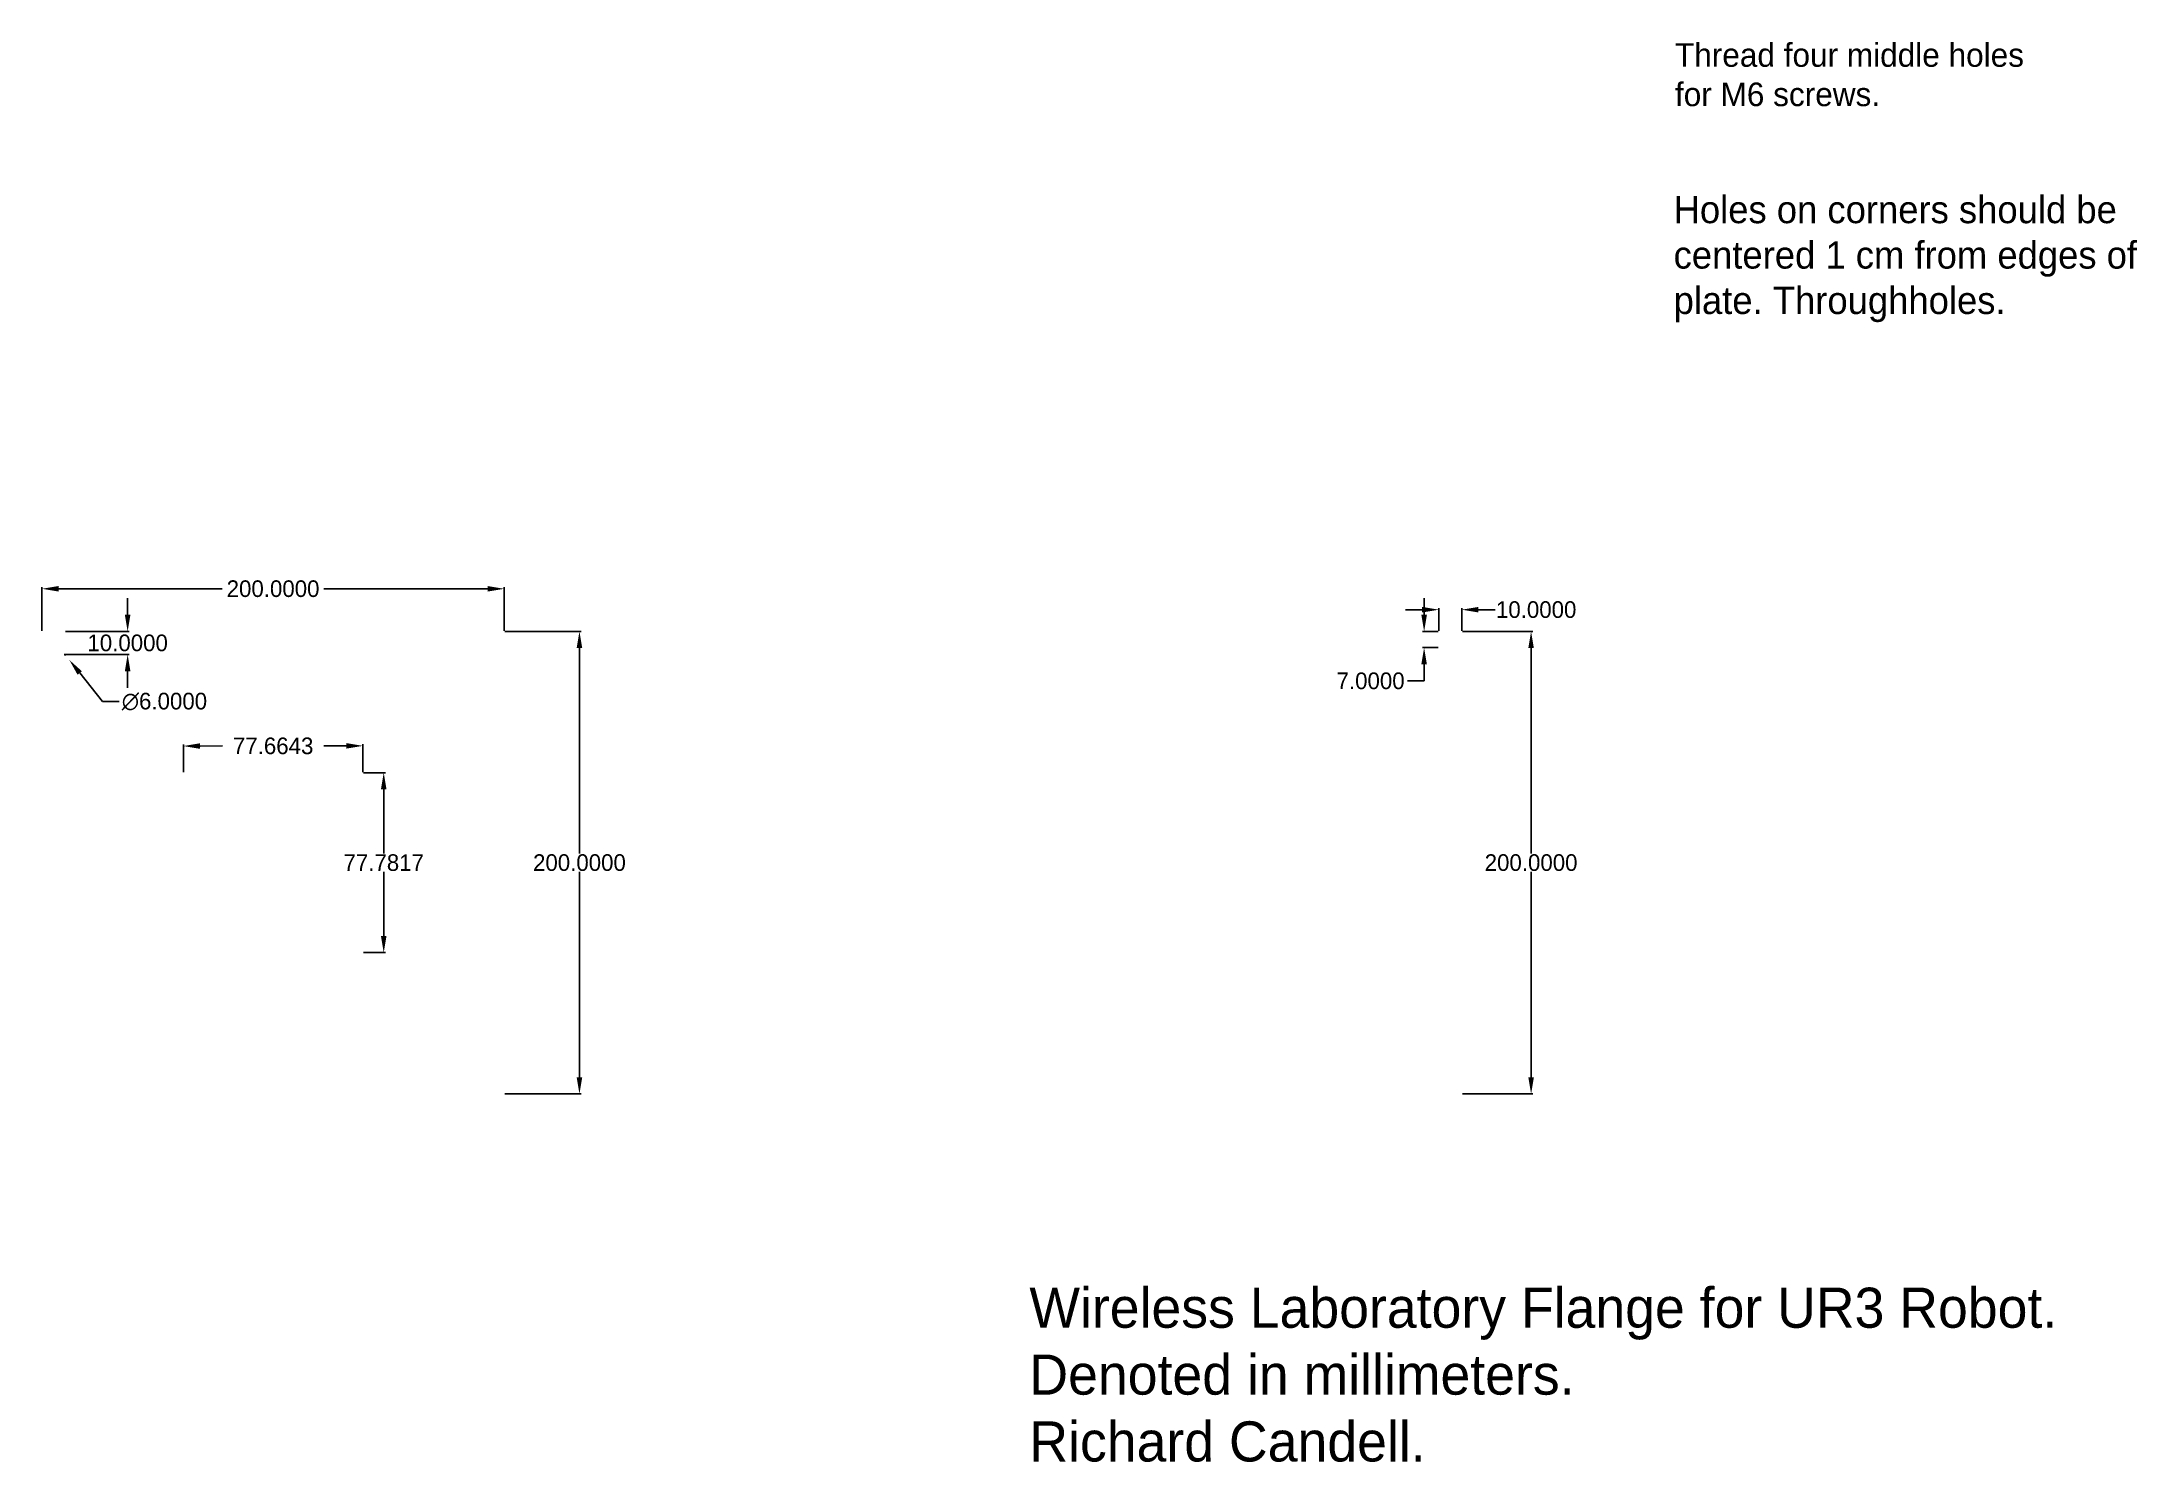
# Paper-space layout 'Layout1' of a CAD drawing. Header units: millimetres. Extents: x 49 to 276, y 6 to 160.
import ezdxf

# ---------------------------------------------------------------- set-up
doc = ezdxf.new("R2010")
doc.units = ezdxf.units.MM
doc.dimstyles.get("Standard").update_dxf_attribs({"dimtxt": 0.18, "dimasz": 0.18, "dimexe": 0.18, "dimexo": 0.0625, "dimgap": 0.09, "dimtad": 0, "dimtih": 1, "dimtoh": 1, "dimdec": 4, "dimzin": 0, "dimdsep": 46, "dimtxsty": 'Standard', "dimcen": 0.09, "dimadec": 0, "dimazin": 0, "dimtfac": 1, "dimtdec": 4, "dimtofl": 0, "dimtmove": 0, "dimatfit": 3, "dimfxl": 1, "dimtolj": 1, "dimtzin": 0, "dimarcsym": 0})

# ---------------------------------------------------------------- blocks, each defined once
blk = doc.blocks.new('*D32')
at = {"color": 0, "lineweight": -2, "transparency": 16777216}
for p, q in [((49.23, 96.09), (49.23, 100.82)), ((51.03, 100.64), (68.74, 100.64)), ((97.43, 100.64), (79.72, 100.64)), ((99.23, 96.09), (99.23, 100.82))]:
    blk.add_line(p, q, dxfattribs=at)
at = {"color": 0, "transparency": 16777216}
for points in [[(51.03, 100.94), (51.03, 100.34), (49.23, 100.64)], [(97.43, 100.94), (97.43, 100.34), (99.23, 100.64)]]:
    blk.add_solid(points, dxfattribs=at)
at = {"layer": 'Defpoints', "color": 0, "transparency": 16777216}
for p in [(49.23, 100.64), (49.23, 96.03), (99.23, 96.03)]:
    blk.add_point(p, dxfattribs=at)
at = {"color": 0, "transparency": 16777216, "insert": (74.23, 100.64), "char_height": 1.8, "attachment_point": 5}
blk.add_mtext('\\A1;200.0000', dxfattribs=at)
blk = doc.blocks.new('*D33')
at = {"color": 0, "lineweight": -2, "transparency": 16777216}
for p, q in [((99.29, 96.03), (107.55, 96.03)), ((107.37, 94.23), (107.37, 72.02)), ((107.37, 47.83), (107.37, 70.04)), ((99.29, 46.03), (107.55, 46.03))]:
    blk.add_line(p, q, dxfattribs=at)
at = {"color": 0, "transparency": 16777216}
for points in [[(107.07, 94.23), (107.67, 94.23), (107.37, 96.03)], [(107.07, 47.83), (107.67, 47.83), (107.37, 46.03)]]:
    blk.add_solid(points, dxfattribs=at)
at = {"layer": 'Defpoints', "color": 0, "transparency": 16777216}
for p in [(99.23, 96.03), (107.37, 96.03), (99.23, 46.03)]:
    blk.add_point(p, dxfattribs=at)
at = {"color": 0, "transparency": 16777216, "insert": (107.37, 71.03), "char_height": 1.8, "attachment_point": 5}
blk.add_mtext('\\A1;200.0000', dxfattribs=at)
blk = doc.blocks.new('*D34')
at = {"color": 0, "lineweight": -2, "transparency": 16777216}
for p, q in [((64.53, 80.8), (64.53, 83.82)), ((66.33, 83.64), (68.75, 83.65)), ((82.14, 83.66), (79.73, 83.66)), ((83.95, 80.82), (83.94, 83.84))]:
    blk.add_line(p, q, dxfattribs=at)
at = {"color": 0, "transparency": 16777216}
for points in [[(66.33, 83.94), (66.33, 83.34), (64.53, 83.64)], [(82.14, 83.96), (82.15, 83.36), (83.94, 83.66)]]:
    blk.add_solid(points, dxfattribs=at)
at = {"layer": 'Defpoints', "color": 0, "transparency": 16777216}
for p in [(83.94, 83.66), (64.53, 80.73), (83.95, 80.76)]:
    blk.add_point(p, dxfattribs=at)
at = {"color": 0, "transparency": 16777216, "insert": (74.24, 83.65), "char_height": 1.8, "attachment_point": 5}
blk.add_mtext('\\A1;77.6643', dxfattribs=at)
blk = doc.blocks.new('*D35')
at = {"color": 0, "lineweight": -2, "transparency": 16777216}
for p, q in [((84.01, 80.76), (86.38, 80.76)), ((86.2, 78.96), (86.2, 72.02)), ((86.2, 63.11), (86.2, 70.04)), ((84.01, 61.31), (86.38, 61.31))]:
    blk.add_line(p, q, dxfattribs=at)
at = {"color": 0, "transparency": 16777216}
for points in [[(85.9, 78.96), (86.5, 78.96), (86.2, 80.76)], [(85.9, 63.11), (86.5, 63.11), (86.2, 61.31)]]:
    blk.add_solid(points, dxfattribs=at)
at = {"layer": 'Defpoints', "color": 0, "transparency": 16777216}
for p in [(83.95, 80.76), (83.95, 61.31), (86.2, 61.31)]:
    blk.add_point(p, dxfattribs=at)
at = {"color": 0, "transparency": 16777216, "insert": (86.2, 71.03), "char_height": 1.8, "attachment_point": 5}
blk.add_mtext('\\A1;77.7817', dxfattribs=at)
blk = doc.blocks.new('*D36')
at = {"color": 0, "lineweight": -2, "transparency": 16777216}
for p, q in [((58.5, 97.83), (58.5, 99.63)), ((51.79, 96.03), (58.68, 96.03)), ((51.79, 93.53), (58.68, 93.53)), ((58.5, 91.73), (58.5, 89.93))]:
    blk.add_line(p, q, dxfattribs=at)
at = {"color": 0, "transparency": 16777216}
for points in [[(58.2, 97.83), (58.8, 97.83), (58.5, 96.03)], [(58.2, 91.73), (58.8, 91.73), (58.5, 93.53)]]:
    blk.add_solid(points, dxfattribs=at)
at = {"layer": 'Defpoints', "color": 0, "transparency": 16777216}
for p in [(51.73, 96.03), (58.5, 96.03), (51.73, 93.53)]:
    blk.add_point(p, dxfattribs=at)
at = {"color": 0, "transparency": 16777216, "insert": (58.5, 94.78), "char_height": 1.8, "attachment_point": 5}
blk.add_mtext('\\A1;10.0000', dxfattribs=at)
blk = doc.blocks.new('*D37')
at = {"color": 0, "lineweight": -2, "transparency": 16777216}
for p, q in [((51.64, 93.53), (51.82, 93.53)), ((51.73, 93.44), (51.73, 93.62)), ((55.79, 88.44), (53.32, 91.54)), ((57.59, 88.44), (55.79, 88.44))]:
    blk.add_line(p, q, dxfattribs=at)
at = {"color": 0, "transparency": 16777216}
blk.add_solid([(53.55, 91.73), (53.08, 91.35), (52.19, 92.95)], dxfattribs=at)
at = {"layer": 'Defpoints', "color": 0, "transparency": 16777216}
for p in [(51.26, 94.12), (52.19, 92.95)]:
    blk.add_point(p, dxfattribs=at)
at = {"color": 0, "transparency": 16777216, "insert": (62.48, 88.44), "char_height": 1.8, "attachment_point": 5}
blk.add_mtext('\\A1;∅6.0000', dxfattribs=at)
blk = doc.blocks.new('*D39')
at = {"color": 0, "lineweight": -2, "transparency": 16777216}
for p, q in [((202.89, 96.03), (210.49, 96.03)), ((210.31, 94.23), (210.31, 72.02)), ((210.31, 47.83), (210.31, 70.04)), ((202.89, 46.03), (210.49, 46.03))]:
    blk.add_line(p, q, dxfattribs=at)
at = {"color": 0, "transparency": 16777216}
for points in [[(210.01, 94.23), (210.61, 94.23), (210.31, 96.03)], [(210.01, 47.83), (210.61, 47.83), (210.31, 46.03)]]:
    blk.add_solid(points, dxfattribs=at)
at = {"layer": 'Defpoints', "color": 0, "transparency": 16777216}
for p in [(202.82, 96.03), (202.82, 46.03), (210.31, 46.03)]:
    blk.add_point(p, dxfattribs=at)
at = {"color": 0, "transparency": 16777216, "insert": (210.31, 71.03), "char_height": 1.8, "attachment_point": 5}
blk.add_mtext('\\A1;200.0000', dxfattribs=at)
blk = doc.blocks.new('*D40')
at = {"color": 0, "lineweight": -2, "transparency": 16777216}
for p, q in [((198.52, 98.38), (196.72, 98.38)), ((200.32, 96.09), (200.32, 98.56)), ((202.82, 96.09), (202.82, 98.56)), ((204.62, 98.38), (206.42, 98.38))]:
    blk.add_line(p, q, dxfattribs=at)
at = {"color": 0, "transparency": 16777216}
for points in [[(198.52, 98.68), (198.52, 98.08), (200.32, 98.38)], [(204.62, 98.68), (204.62, 98.08), (202.82, 98.38)]]:
    blk.add_solid(points, dxfattribs=at)
at = {"layer": 'Defpoints', "color": 0, "transparency": 16777216}
for p in [(202.82, 98.38), (200.32, 96.03), (202.82, 96.03)]:
    blk.add_point(p, dxfattribs=at)
at = {"color": 0, "transparency": 16777216, "insert": (210.86, 98.38), "char_height": 1.8, "attachment_point": 5}
blk.add_mtext('\\A1;10.0000', dxfattribs=at)
blk = doc.blocks.new('*D41')
at = {"color": 0, "lineweight": -2, "transparency": 16777216}
for p, q in [((198.74, 97.83), (198.74, 99.63)), ((200.26, 96.03), (198.56, 96.03)), ((200.26, 94.28), (198.56, 94.28)), ((198.74, 90.68), (196.94, 90.68)), ((198.74, 92.48), (198.74, 90.68))]:
    blk.add_line(p, q, dxfattribs=at)
at = {"color": 0, "transparency": 16777216}
for points in [[(198.44, 97.83), (199.04, 97.83), (198.74, 96.03)], [(198.44, 92.48), (199.04, 92.48), (198.74, 94.28)]]:
    blk.add_solid(points, dxfattribs=at)
at = {"layer": 'Defpoints', "color": 0, "transparency": 16777216}
for p in [(200.32, 96.03), (198.74, 94.28), (200.32, 94.28)]:
    blk.add_point(p, dxfattribs=at)
at = {"color": 0, "transparency": 16777216, "insert": (192.95, 90.68), "char_height": 1.8, "attachment_point": 5}
blk.add_mtext('\\A1;7.0000', dxfattribs=at)

psp = doc.layouts.get("Layout1")

# ---------------------------------------------------------------- texts
at = {"attachment_point": 1}
for s, width, heights, insert, char_height in [('\\pt20.41858;Thread four middle holes for M6 screws.', 40.60731465, [0], (225.873493, 159.619864), 2.55232264), ('Holes on corners should be centered 1 cm from edges of plate. Throughholes.', 53.94228967, [43.260871], (225.72597, 143.106935), 2.94515077), ('Wireless Laboratory Flange for UR3 Robot. Denoted in millimeters. \\PRichard Candell.', 129.63472982, [0], (156.041389, 25.09072), 4.33593556)]:
    psp.add_mtext_dynamic_manual_height_columns(s, width=width, gutter_width=1, heights=heights, dxfattribs=dict(at, insert=insert, char_height=char_height))

# ---------------------------------------------------------------- dimensions: what is measured, and where the dimension line sits
for base, p1, p2, angle, picture, middle in [((49.225285, 100.644473), (99.225285, 96.032334), (49.225285, 96.032334), 180, '*D32', (74.225285, 100.644473)), ((198.736133, 94.282334), (200.324049, 96.032334), (200.324049, 94.282334), 270, '*D41', (192.946133, 90.682334)), ((202.824049, 98.382977), (200.324049, 96.032334), (202.824049, 96.032334), 180, '*D40', (210.864049, 98.382977)), ((107.370004, 96.032334), (99.225285, 46.032334), (99.225285, 96.032334), 90, '*D33', (107.370004, 71.032334)), ((210.312651, 46.032334), (202.824049, 96.032334), (202.824049, 46.032334), 90, '*D39', (210.312651, 71.032334)), ((86.202478, 61.309615), (83.948003, 80.755052), (83.948003, 61.309615), 90, '*D35', (86.202478, 71.032334))]:
    dim = psp.add_linear_dim(base=base, p1=p1, p2=p2, angle=angle, dimstyle='Standard', override={"dimtxt": 1.8, "dimasz": 1.8, "dimlfac": -4})
    dim.commit()
    dim.dimension.update_dxf_attribs({"geometry": picture, "text_midpoint": middle})
for p1, p2, distance, picture, middle in [((51.725285, 93.532334), (51.725285, 96.032334), -6.77844, '*D36', (58.503725, 94.782334)), ((64.531948, 80.734095), (83.948003, 80.755052), 2.908099, '*D34', (74.236837, 83.652671))]:
    dim = psp.add_aligned_dim(p1=p1, p2=p2, distance=distance, dimstyle='Standard', override={"dimtxt": 1.8, "dimasz": 1.8, "dimlfac": -4})
    dim.commit()
    dim.dimension.update_dxf_attribs({"geometry": picture, "text_midpoint": middle})
dim = psp.add_diameter_dim_2p(p1=(51.257163, 94.118304), p2=(52.193407, 92.946363), dimstyle='Standard', override={"dimtxt": 1.8, "dimasz": 1.8, "dimlfac": -4})
dim.commit()
dim.dimension.update_dxf_attribs({"geometry": '*D37', "text_midpoint": (62.484106, 88.439196), "dimtype": 163})

doc.saveas('drawing.dxf')
